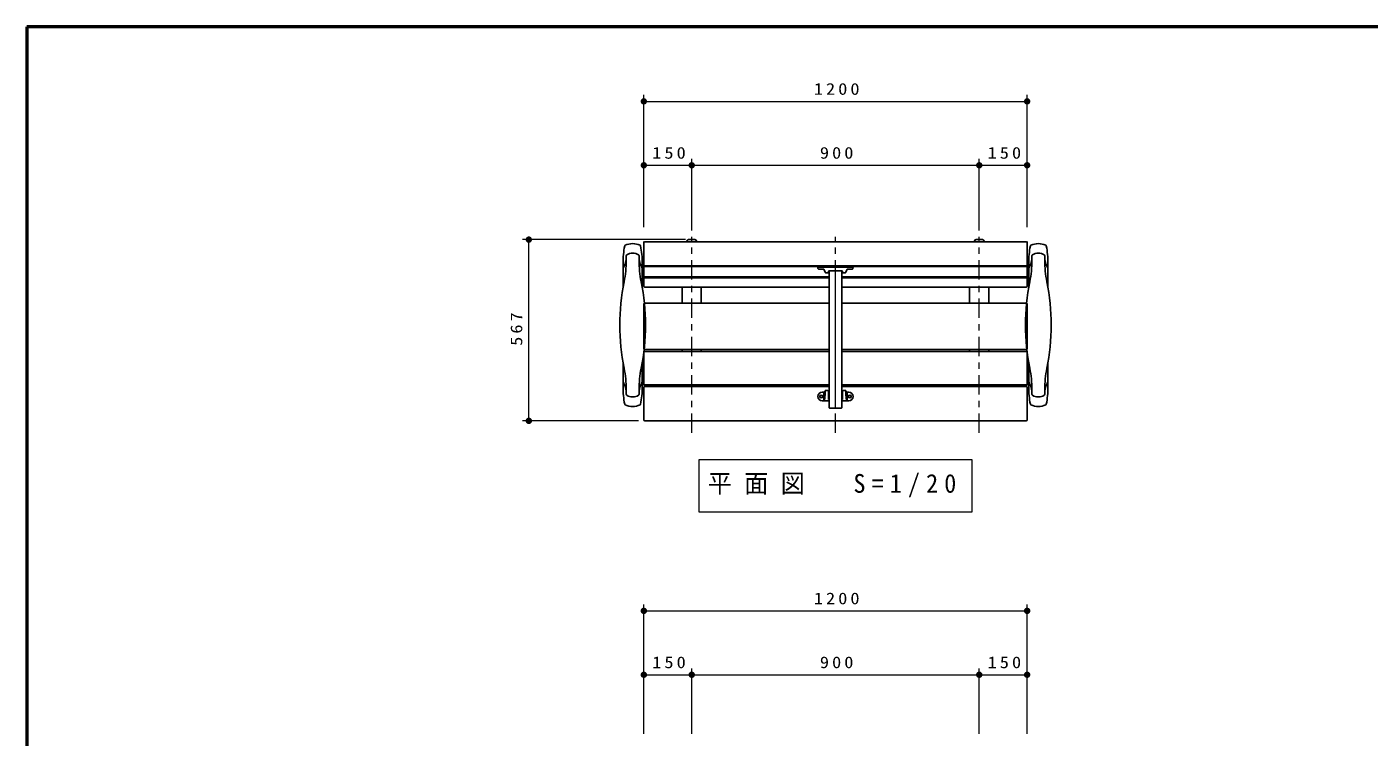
# Model space of a CAD drawing. Units: millimetres on the paper, scale 1:20. Extents: x -385 to 0, y 0 to 267.
# Drawn here: x -385 to -174.9, y 155.8 to 267 of the extents above; entities that cross this region are included whole.
import ezdxf

# ---------------------------------------------------------------- set-up
doc = ezdxf.new("R2010")
doc.units = ezdxf.units.MM
doc.linetypes.add('USER2', pattern=[6, 3, -1, 1, -1])
doc.layers.add('1_20', color=7, linetype='Continuous', lineweight=25)
doc.layers.add('LY_3', color=7, linetype='Continuous', lineweight=13)
doc.styles.add('ＭＳ ゴシック', font='')
doc.styles.get('ＭＳ ゴシック').set_extended_font_data('MS Gothic')

# ---------------------------------------------------------------- blocks, each defined once
blk = doc.blocks.new('filled_dot')
at = {"color": 0, "linetype": 'Continuous', "lineweight": -2, "const_width": 1.25}
blk.add_lwpolyline([(-0.625, 0, 1), (0.625, 0, 1)], format="xyb", close=True, dxfattribs=at)

msp = doc.modelspace()

# ---------------------------------------------------------------- linework, layer by layer
at = {"layer": '1_20', "lineweight": 13}
for p, q in [((-288.425, 235.666), (-288.425, 256.337)), ((-228.425, 235.666), (-228.425, 256.337)), ((-288.425, 255.337), (-228.425, 255.337)), ((-280.925, 235.115), (-280.925, 246.337)), ((-235.925, 235.115), (-235.925, 246.337)), ((-288.425, 245.337), (-280.925, 245.337)), ((-280.925, 245.337), (-235.925, 245.337)), ((-235.925, 245.337), (-228.425, 245.337)), ((-281.925, 233.701), (-307.425, 233.701)), ((-306.425, 205.341), (-306.425, 233.701)), ((-289.275, 205.341), (-307.425, 205.341)), ((-279.825, 199.257), (-279.825, 191.123)), ((-237.025, 199.257), (-279.825, 199.257)), ((-237.025, 191.123), (-237.025, 199.257)), ((-279.825, 191.123), (-237.025, 191.123)), ((-288.425, 156.35), (-288.425, 176.6)), ((-228.425, 156.35), (-228.425, 176.6)), ((-288.425, 175.6), (-228.425, 175.6)), ((-280.925, 158.583), (-280.925, 166.6)), ((-280.925, 156.336), (-280.925, 166.6)), ((-235.925, 156.336), (-235.925, 166.6)), ((-288.425, 165.6), (-280.925, 165.6)), ((-280.925, 165.6), (-235.925, 165.6)), ((-235.925, 165.6), (-228.425, 165.6))]:
    msp.add_line(p, q, dxfattribs=at)
at = {"layer": '1_20'}
for p, q in [((-288.425, 226.412), (-288.425, 233.396)), ((-288.275, 233.352), (-258.425, 233.352)), ((-281.675, 233.352), (-281.675, 233.451)), ((-280.425, 233.701), (-281.425, 233.701)), ((-280.175, 233.352), (-280.175, 233.451)), ((-228.575, 233.352), (-258.425, 233.352)), ((-236.675, 233.352), (-236.675, 233.451)), ((-236.425, 233.701), (-235.425, 233.701)), ((-235.175, 233.352), (-235.175, 233.451)), ((-228.425, 226.412), (-228.425, 233.396)), ((-288.275, 229.607), (-258.425, 229.607)), ((-288.275, 229.489), (-258.425, 229.489)), ((-228.575, 229.607), (-258.425, 229.607)), ((-228.575, 229.489), (-258.425, 229.489)), ((-288.275, 227.858), (-259.425, 227.858)), ((-288.275, 227.708), (-259.425, 227.708)), ((-228.575, 227.858), (-257.425, 227.858)), ((-228.575, 227.708), (-257.425, 227.708)), ((-288.275, 226.262), (-259.425, 226.262)), ((-282.425, 223.764), (-282.425, 226.262)), ((-279.425, 223.764), (-279.425, 226.262)), ((-228.575, 226.262), (-257.425, 226.262)), ((-237.425, 223.764), (-237.425, 226.262)), ((-234.425, 223.764), (-234.425, 226.262)), ((-288.425, 216.672), (-288.425, 223.614)), ((-288.275, 223.764), (-259.425, 223.764)), ((-228.575, 223.764), (-257.425, 223.764)), ((-228.425, 216.672), (-228.425, 223.614)), ((-288.275, 216.522), (-259.425, 216.522)), ((-282.425, 216.205), (-282.425, 216.522)), ((-279.425, 216.205), (-279.425, 216.522)), ((-228.575, 216.522), (-257.425, 216.522)), ((-237.425, 216.205), (-237.425, 216.522)), ((-234.425, 216.205), (-234.425, 216.522)), ((-288.425, 211.011), (-288.425, 216.055)), ((-288.275, 216.205), (-259.425, 216.205)), ((-228.575, 216.205), (-257.425, 216.205)), ((-228.425, 211.011), (-228.425, 216.055)), ((-288.425, 210.538), (-288.425, 205.491)), ((-288.275, 210.986), (-259.425, 210.986)), ((-288.275, 210.861), (-259.425, 210.861)), ((-288.275, 210.688), (-259.425, 210.688)), ((-282.425, 210.688), (-282.425, 210.861)), ((-279.425, 210.688), (-279.425, 210.861)), ((-228.575, 210.986), (-257.425, 210.986)), ((-228.575, 210.861), (-257.425, 210.861)), ((-228.575, 210.688), (-257.425, 210.688)), ((-237.425, 210.688), (-237.425, 210.861)), ((-234.425, 210.688), (-234.425, 210.861)), ((-228.425, 210.538), (-228.425, 205.491)), ((-288.275, 205.341), (-258.425, 205.341)), ((-228.575, 205.341), (-258.425, 205.341))]:
    msp.add_line(p, q, dxfattribs=at)
at = {"layer": '1_20', "linetype": 'USER2', "lineweight": 13}
for p, q in [((-280.925, 203.475), (-280.925, 234.115)), ((-258.425, 203.475), (-258.425, 234.159)), ((-258.425, 203.475), (-258.425, 234.159)), ((-235.925, 203.475), (-235.925, 234.115))]:
    msp.add_line(p, q, dxfattribs=at)
at = {"layer": '1_20', "color": 4}
for p, q in [((-291.175, 231.185), (-291.175, 230.44)), ((-289.175, 231.185), (-289.175, 230.44)), ((-227.675, 231.185), (-227.675, 230.44)), ((-225.675, 231.185), (-225.675, 230.44)), ((-291.675, 230.068), (-291.675, 226.183)), ((-288.675, 230.068), (-288.675, 226.183)), ((-261.175, 229.402), (-261.164, 229.197)), ((-261.175, 229.402), (-258.425, 229.402)), ((-261.064, 229.102), (-260.291, 229.102)), ((-260.062, 228.591), (-260.244, 229.07)), ((-255.675, 229.402), (-258.425, 229.402)), ((-256.787, 228.591), (-256.606, 229.07)), ((-255.785, 229.102), (-256.559, 229.102)), ((-255.675, 229.402), (-255.686, 229.197)), ((-228.175, 230.068), (-228.175, 226.183)), ((-225.175, 230.068), (-225.175, 226.183)), ((-259.969, 228.527), (-259.568, 228.527)), ((-259.508, 228.777), (-259.518, 228.574)), ((-259.458, 228.824), (-258.425, 228.824)), ((-259.425, 207.391), (-259.425, 228.824)), ((-257.392, 228.824), (-258.425, 228.824)), ((-257.425, 207.391), (-257.425, 228.824)), ((-257.342, 228.777), (-257.331, 228.574)), ((-256.881, 228.527), (-257.281, 228.527)), ((-291.675, 210.59), (-291.675, 214.474)), ((-288.675, 210.59), (-288.675, 214.474)), ((-228.175, 210.59), (-228.175, 214.474)), ((-225.175, 210.59), (-225.175, 214.474)), ((-291.175, 209.472), (-291.175, 210.217)), ((-289.175, 209.472), (-289.175, 210.217)), ((-227.675, 209.472), (-227.675, 210.217)), ((-225.675, 209.472), (-225.675, 210.217)), ((-260.5, 209.831), (-260.185, 209.831)), ((-259.425, 208.481), (-260.5, 208.481)), ((-260.257, 208.592), (-260.257, 209.729)), ((-260.163, 209.844), (-260.066, 210.027)), ((-260.061, 209.506), (-260.061, 209.923)), ((-259.621, 210.081), (-259.978, 210.081)), ((-259.521, 209.981), (-259.521, 208.738)), ((-259.425, 208.688), (-259.471, 208.688)), ((-257.379, 208.688), (-257.425, 208.688)), ((-256.35, 208.481), (-257.425, 208.481)), ((-257.329, 209.981), (-257.329, 208.738)), ((-257.229, 210.081), (-256.872, 210.081)), ((-256.789, 209.506), (-256.789, 209.923)), ((-256.687, 209.844), (-256.783, 210.027)), ((-256.35, 209.831), (-256.664, 209.831)), ((-256.593, 208.592), (-256.593, 209.729)), ((-259.375, 207.341), (-257.475, 207.341))]:
    msp.add_line(p, q, dxfattribs=at)
at = {"layer": '1_20', "color": 4, "lineweight": 13}
msp.add_line((-258.425, 207.341), (-258.425, 228.824), dxfattribs=at)
at = {"layer": '1_20', "color": 4}
for points in [[(-260.257, 208.592), (-260.219, 208.611), (-260.184, 208.634), (-260.154, 208.661), (-260.129, 208.693), (-260.112, 208.73), (-260.1, 208.772), (-260.092, 208.821), (-260.086, 208.877), (-260.081, 208.945), (-260.077, 209.021), (-260.073, 209.102), (-260.07, 209.183), (-260.068, 209.263), (-260.066, 209.339), (-260.064, 209.408), (-260.063, 209.466), (-260.062, 209.511), (-260.061, 209.541), (-260.061, 209.552), (-260.061, 209.541), (-260.061, 209.506)], [(-256.593, 208.592), (-256.63, 208.611), (-256.665, 208.634), (-256.695, 208.661), (-256.72, 208.693), (-256.738, 208.73), (-256.75, 208.772), (-256.758, 208.821), (-256.763, 208.877), (-256.768, 208.945), (-256.773, 209.021), (-256.776, 209.102), (-256.779, 209.183), (-256.782, 209.263), (-256.784, 209.339), (-256.786, 209.408), (-256.787, 209.466), (-256.788, 209.511), (-256.788, 209.541), (-256.789, 209.552), (-256.789, 209.541), (-256.789, 209.506)]]:
    msp.add_lwpolyline(points, dxfattribs=at)
at = {"layer": '1_20', "color": 4, "lineweight": 13}
for centre in [(-260.675, 209.156), (-256.175, 209.156)]:
    msp.add_circle(centre, 0.225, dxfattribs=at)
at = {"layer": '1_20', "color": 4}
for centre in [(-260.675, 209.156), (-256.175, 209.156)]:
    msp.add_circle(centre, 0.2, dxfattribs=at)
at = {"layer": '1_20'}
for centre, radius, start, end in [((-288.275, 233.202), 0.15, 90, 180), ((-281.425, 233.451), 0.25, 90, 180), ((-280.425, 233.451), 0.25, 0, 90), ((-236.425, 233.451), 0.25, 90, 180), ((-235.425, 233.451), 0.25, 0, 90), ((-228.575, 233.202), 0.15, 0, 90), ((-288.275, 229.757), 0.15, 180, 270), ((-288.275, 229.639), 0.15, 180, 270), ((-228.575, 229.757), 0.15, 270, 0), ((-228.575, 229.639), 0.15, 270, 0), ((-288.275, 228.008), 0.15, 180, 270), ((-288.275, 227.858), 0.15, 180, 270), ((-228.575, 228.008), 0.15, 270, 0), ((-228.575, 227.858), 0.15, 270, 0), ((-288.275, 226.412), 0.15, 180, 270), ((-228.575, 226.412), 0.15, 270, 0), ((-288.275, 223.614), 0.15, 90, 180), ((-228.575, 223.614), 0.15, 0, 90), ((-288.275, 216.672), 0.15, 180, 270), ((-228.575, 216.672), 0.15, 270, 0), ((-288.275, 216.055), 0.15, 90, 180), ((-228.575, 216.055), 0.15, 0, 90), ((-288.275, 211.136), 0.15, 180, 270), ((-288.275, 211.011), 0.15, 180, 270), ((-288.275, 210.538), 0.15, 90, 180), ((-228.575, 211.136), 0.15, 270, 0), ((-228.575, 211.011), 0.15, 270, 0), ((-228.575, 210.538), 0.15, 0, 90), ((-288.275, 205.491), 0.15, 180, 270), ((-228.575, 205.491), 0.15, 270, 0)]:
    msp.add_arc(centre, radius, start, end, dxfattribs=at)
at = {"layer": '1_20', "color": 4}
for centre, radius, start, end in [((-277.773, 230.068), 13.902, 169.05833, 180), ((-291.275, 232.678), 0.15, 116.11733, 169.05833), ((-290.175, 230.434), 2.649, 63.88267, 116.11733), ((-291.025, 231.185), 0.15, 122.77908, 180), ((-290.175, 229.865), 1.72, 57.22092, 122.77908), ((-289.325, 231.185), 0.15, 0, 57.22092), ((-289.075, 232.678), 0.15, 10.94167, 63.88267), ((-302.577, 230.068), 13.902, 0, 10.94167), ((-214.273, 230.068), 13.902, 169.05833, 180), ((-227.775, 232.678), 0.15, 116.11733, 169.05833), ((-226.675, 230.434), 2.649, 63.88267, 116.11733), ((-227.525, 231.185), 0.15, 122.77908, 180), ((-226.675, 229.865), 1.72, 57.22092, 122.77908), ((-225.825, 231.185), 0.15, 0, 57.22092), ((-225.575, 232.678), 0.15, 10.94167, 63.88267), ((-239.077, 230.068), 13.902, 0, 10.94167), ((-294.98, 231.089), 3.805, 330.87712, 0), ((-308.273, 230.44), 17.098, 348.70424, 0), ((-285.37, 231.089), 3.805, 180, 209.12288), ((-272.076, 230.44), 17.098, 180, 191.29576), ((-261.064, 229.202), 0.1, 183, 270), ((-260.291, 229.052), 0.05, 20.79686, 90), ((-256.559, 229.052), 0.05, 90, 159.20314), ((-255.785, 229.202), 0.1, 270, 357), ((-231.48, 231.089), 3.805, 330.87712, 0), ((-244.773, 230.44), 17.098, 348.70424, 0), ((-221.87, 231.089), 3.805, 180, 209.12288), ((-208.576, 230.44), 17.098, 180, 191.29576), ((-257.649, 220.329), 34.526, 168.70424, 191.29576), ((-322.7, 220.329), 34.526, 348.70424, 11.29576), ((-259.969, 228.627), 0.1, 200.79686, 270), ((-259.568, 228.577), 0.05, 270, 357), ((-259.458, 228.774), 0.05, 90, 177), ((-257.392, 228.774), 0.05, 3, 90), ((-257.281, 228.577), 0.05, 183, 270), ((-256.881, 228.627), 0.1, 270, 339.20314), ((-194.149, 220.329), 34.526, 168.70424, 191.29576), ((-259.2, 220.329), 34.526, 348.70424, 11.29576), ((-308.273, 210.217), 17.098, 0, 11.29576), ((-272.076, 210.217), 17.098, 168.70424, 180), ((-244.773, 210.217), 17.098, 0, 11.29576), ((-208.576, 210.217), 17.098, 168.70424, 180), ((-277.773, 210.59), 13.902, 180, 190.94167), ((-294.98, 209.568), 3.805, 0, 29.12288), ((-285.37, 209.568), 3.805, 150.87712, 180), ((-302.577, 210.59), 13.902, 349.05833, 0), ((-214.273, 210.59), 13.902, 180, 190.94167), ((-231.48, 209.568), 3.805, 0, 29.12288), ((-221.87, 209.568), 3.805, 150.87712, 180), ((-239.077, 210.59), 13.902, 349.05833, 0), ((-291.025, 209.472), 0.15, 180, 237.22092), ((-290.175, 210.792), 1.72, 237.22092, 302.77908), ((-289.325, 209.472), 0.15, 302.77908, 0), ((-260.5, 209.156), 0.675, 90, 270), ((-260.185, 209.856), 0.025, 270, 332.13251), ((-259.978, 209.981), 0.1, 90, 152.13251), ((-259.621, 209.981), 0.1, 0, 90), ((-259.471, 208.738), 0.05, 179.99999, 270), ((-257.379, 208.738), 0.05, 270, 0), ((-257.229, 209.981), 0.1, 90, 180), ((-256.872, 209.981), 0.1, 27.86749, 90), ((-256.664, 209.856), 0.025, 207.86749, 270), ((-256.35, 209.156), 0.675, 270, 90), ((-227.525, 209.472), 0.15, 180, 237.22092), ((-226.675, 210.792), 1.72, 237.22092, 302.77908), ((-225.825, 209.472), 0.15, 302.77908, 0), ((-291.275, 207.979), 0.15, 190.94167, 243.88267), ((-290.175, 210.223), 2.649, 243.88267, 296.11733), ((-289.075, 207.979), 0.15, 296.11733, 349.05833), ((-259.375, 207.391), 0.05, 180, 270), ((-257.475, 207.391), 0.05, 270, 0), ((-227.775, 207.979), 0.15, 190.94167, 243.88267), ((-226.675, 210.223), 2.649, 243.88267, 296.11733), ((-225.575, 207.979), 0.15, 296.11733, 349.05833)]:
    msp.add_arc(centre, radius, start, end, dxfattribs=at)
at = {"layer": 'LY_3', "lineweight": 50}
for p, q in [((-385, 267), (-385, 0)), ((0, 267), (-385, 267))]:
    msp.add_line(p, q, dxfattribs=at)

# ---------------------------------------------------------------- block references
at = {"layer": '1_20', "lineweight": 13, "xscale": 0.4, "yscale": 0.4}
for p in [(-288.425, 255.337), (-288.425, 245.337), (-280.925, 245.337), (-235.925, 245.337), (-288.425, 175.6), (-288.425, 165.6), (-280.925, 165.6), (-235.925, 165.6)]:
    msp.add_blockref('filled_dot', p, dxfattribs=at)
for p, rotation in [((-228.425, 255.337), 180), ((-280.925, 245.337), 180), ((-235.925, 245.337), 180), ((-228.425, 245.337), 180), ((-306.425, 233.701), 270), ((-306.425, 205.341), 90), ((-228.425, 175.6), 180), ((-280.925, 165.6), 180), ((-235.925, 165.6), 180), ((-228.425, 165.6), 180)]:
    msp.add_blockref('filled_dot', p, dxfattribs=dict(at, rotation=rotation))

# ---------------------------------------------------------------- texts
at = {"layer": '1_20', "style": 'ＭＳ ゴシック'}
for s, insert, char_height, attachment_point in [('\\T1.33;\\W1.15;1200', (-258.004, 256.337), 1.833, 8), ('\\T1.33;\\W1.15;150', (-284.254, 246.337), 1.833, 8), ('\\T1.33;\\W1.15;900', (-258.008, 246.337), 1.833, 8), ('\\T1.33;\\W1.15;150', (-231.754, 246.337), 1.833, 8), ('\\T1.5;\\W0.95;平面図\u3000S=1/20', (-278.425, 195.19), 2.933, 4), ('\\T1.33;\\W1.15;1200', (-258.004, 176.6), 1.833, 8), ('\\T1.33;\\W1.15;150', (-284.254, 166.6), 1.833, 8), ('\\T1.33;\\W1.15;900', (-258.008, 166.6), 1.833, 8), ('\\T1.33;\\W1.15;150', (-231.754, 166.6), 1.833, 8)]:
    msp.add_mtext(s, dxfattribs=dict(at, insert=insert, char_height=char_height, attachment_point=attachment_point))
at = {"layer": '1_20', "insert": (-307.425, 219.937), "char_height": 1.833, "attachment_point": 8, "rotation": 90, "style": 'ＭＳ ゴシック'}
msp.add_mtext('\\T1.33;\\W1.15;567', dxfattribs=at)

doc.saveas('drawing.dxf')
